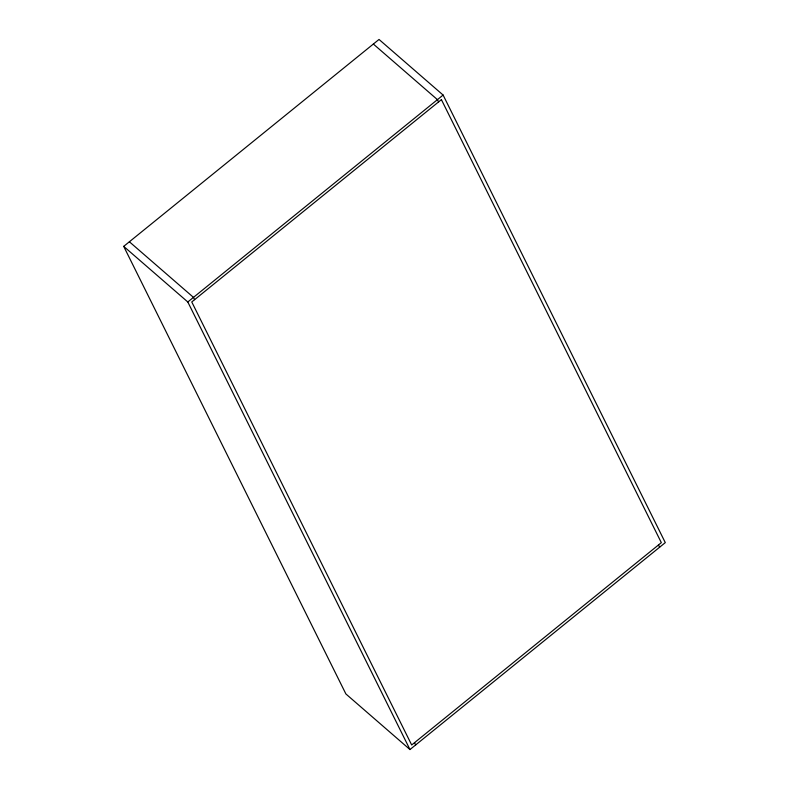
<?xml version="1.0" encoding="UTF-8"?>
<svg xmlns="http://www.w3.org/2000/svg" width="789" height="789" viewBox="0 0 789 789"><rect width="100%" height="100%" fill="white"/><g stroke="black" fill="none" stroke-linecap="round" stroke-linejoin="round"><path stroke-width="1.18" d="M123.705 246.375L379.026 39.45L443.112 95.055L665.295 542.625L409.974 749.55L345.888 693.945L123.705 246.375L187.802 301.98L409.974 749.55M187.802 301.98L443.112 95.055M373.355 44.046L437.441 99.661L438.576 101.929M129.386 241.779L193.473 297.384L194.607 299.662M658.49 544.952L659.614 547.221M414.521 742.676L415.645 744.954M441.406 99.631L191.766 301.96L411.68 744.984L661.33 542.654L441.406 99.631"/></g></svg>
